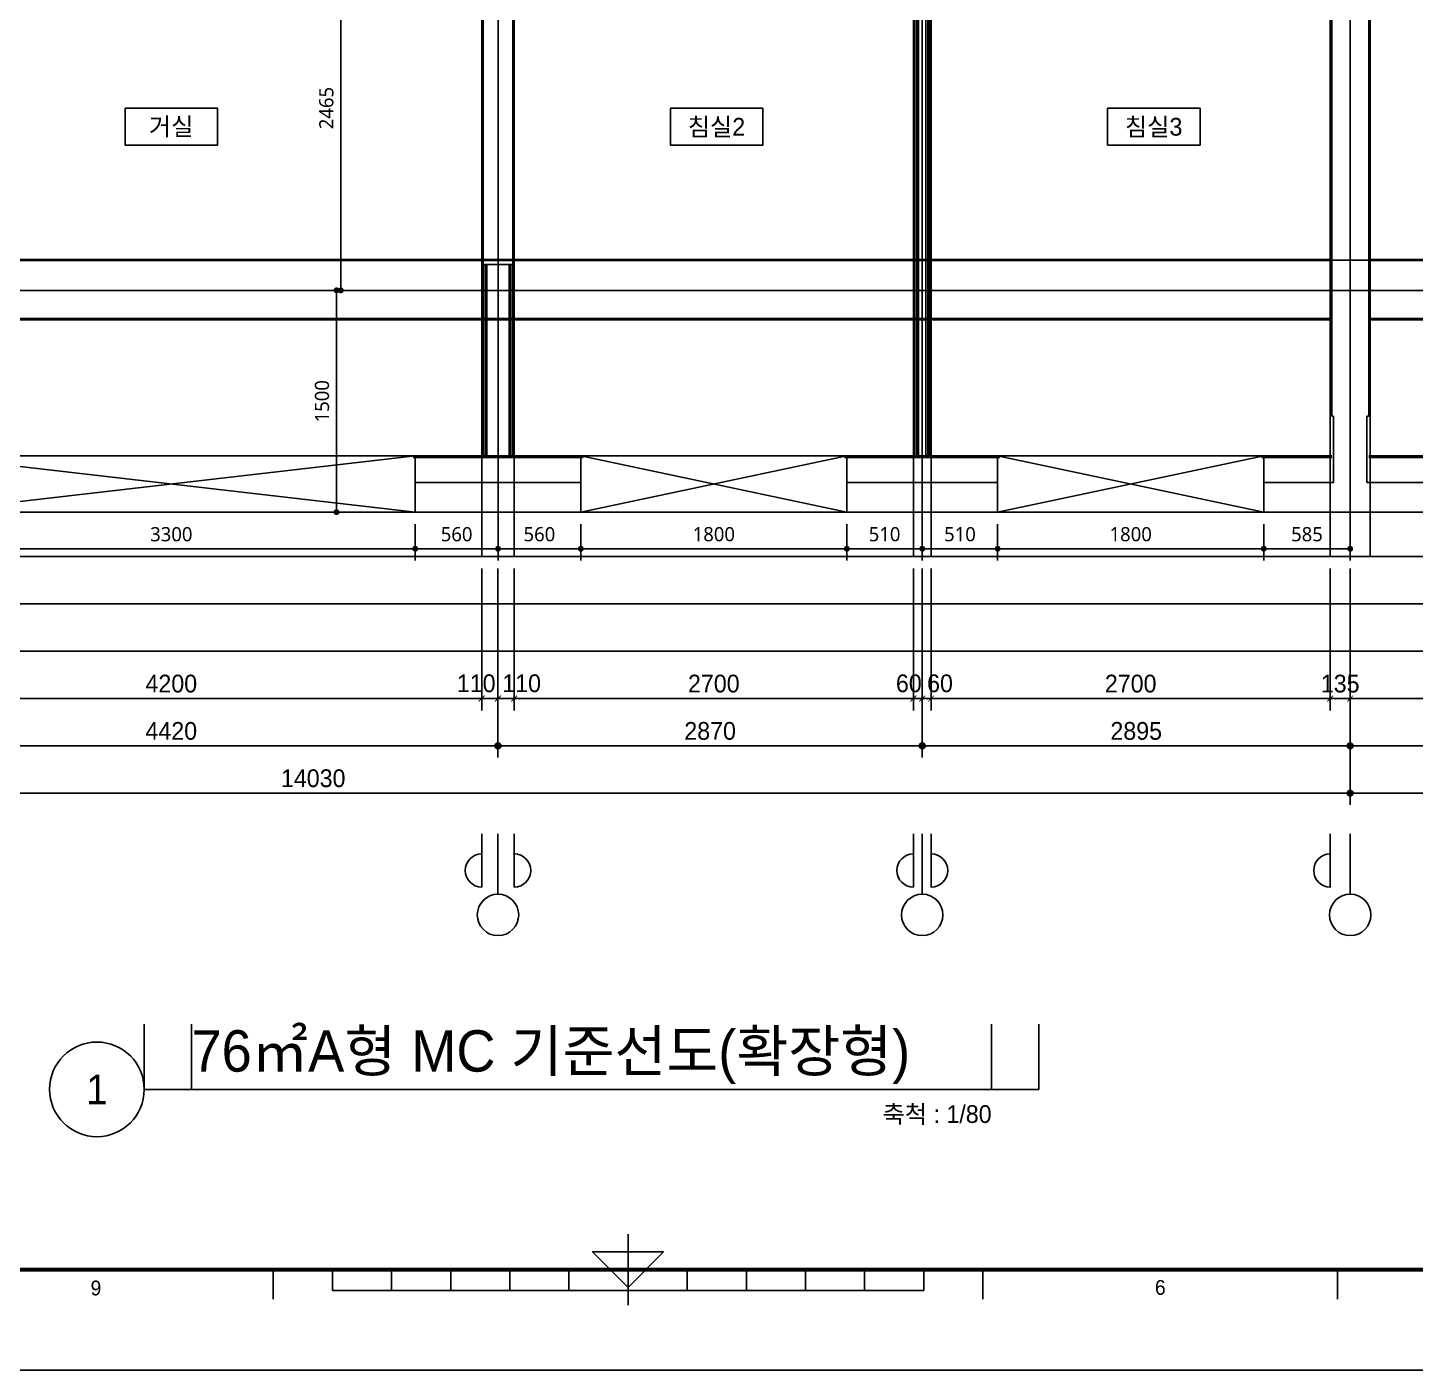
# Model space of a CAD drawing. Header units: millimetres. Extents: x 0 to 92204, y -190080 to 23760.
# Drawn here: x 62933 to 72319, y 0 to 9078 of the extents above; entities that cross this region are included whole.
import ezdxf
from ezdxf.enums import TextEntityAlignment as Align
from ezdxf.xclip import XClip

# ---------------------------------------------------------------- set-up
doc = ezdxf.new("R2010")
doc.units = ezdxf.units.MM
doc.header["$LTSCALE"] = 100
doc.header["$XCLIPFRAME"] = 0
for name, pattern in [('AUDIT_D_220706163347-0', [0]), ('CEN', [62, 60, -1, 0, -1]), ('HIDDEN', [9.525, 6.35, -3.175])]:
    doc.linetypes.add(name, pattern=pattern)
doc.layers.get('defpoints').update_dxf_attribs({"color": 139})
for name, color, linetype in [('A-치수', 7, 'AUDIT_D_220706163347-0'), ('AA-BORD-FORM', 7, 'Continuous'), ('AA-BORD-TEXT', 3, 'Continuous'), ('AA-XXXX-DIMS', 7, 'Continuous'), ('AA-XXXX-SYMB', 7, 'Continuous'), ('AA-XXXX-TEXT', 3, 'Continuous'), ('CEN_CON', 1, 'CEN'), ('CEN_WALL', 12, 'CEN'), ('CONC', 2, 'Continuous'), ('DIM', 7, 'AUDIT_D_220706163347-0'), ('ELE3_CON', 7, 'Continuous'), ('MC', 135, 'Continuous'), ('WAL_DRY', 7, 'Continuous'), ('실명', 3, 'AUDIT_D_220706163347-0'), ('실명박스', 7, 'AUDIT_D_220706163347-0'), ('창호-open', 4, 'Continuous'), ('확장', 8, 'HIDDEN')]:
    doc.layers.add(name, color=color, linetype=linetype)
doc.layers.add('Defpoint', color=135, linetype='Continuous', plot=False)
doc.styles.add('HAUD01', font='Dotum.ttf')
doc.styles.add('맑은 고딕', font='malgun.ttf')
doc.styles.add('맑은고딕', font='malgun.ttf', dxfattribs={"width": 0.9})
doc.dimstyles.new('DIM_40', dxfattribs={"dimscale": 40, "dimtxt": 3, "dimasz": 1, "dimexe": 2, "dimexo": 2, "dimgap": 1, "dimtad": 1, "dimdec": 0, "dimzin": 0, "dimdsep": 46, "dimtxsty": '맑은고딕', "dimblk1": 'DIMDOT', "dimblk2": 'DIMDOT', "dimsah": 1, "dimcen": 0.09, "dimdle": 2, "dimclrd": 7, "dimclre": 7, "dimclrt": 3, "dimadec": 0, "dimazin": 0, "dimtfac": 1, "dimtdec": 0, "dimtix": 1, "dimtmove": 2, "dimatfit": 3, "dimldrblk": 'DIMDOT', "dimfxl": 2, "dimtolj": 1, "dimtzin": 0, "dimarcsym": 0})
doc.dimstyles.new('MCDIM_40', dxfattribs={"dimscale": 40, "dimtxt": 3, "dimasz": 1, "dimexe": 2, "dimexo": 2, "dimgap": 1, "dimtad": 1, "dimdec": 0, "dimzin": 0, "dimdsep": 46, "dimtxsty": '맑은고딕', "dimblk1": 'ARCHTICK', "dimblk2": 'ARCHTICK', "dimsah": 1, "dimcen": 0.09, "dimdle": 2, "dimclrd": 7, "dimclre": 7, "dimclrt": 3, "dimadec": 0, "dimazin": 0, "dimtfac": 1, "dimtdec": 0, "dimtix": 1, "dimtmove": 2, "dimatfit": 3, "dimldrblk": 'ARCHTICK', "dimfxl": 1, "dimtolj": 1, "dimtzin": 0, "dimarcsym": 0})
doc.dimstyles.new('NDIM40-in', dxfattribs={"dimscale": 40, "dimtxt": 2.4, "dimasz": 1, "dimexe": 2, "dimexo": 2, "dimgap": 1.2, "dimtad": 1, "dimdec": 0, "dimrnd": 0.25, "dimzin": 0, "dimdsep": 46, "dimtxsty": '맑은 고딕', "dimblk": 'DOT', "dimcen": 5, "dimclrd": 256, "dimclre": 256, "dimclrt": 3, "dimadec": 0, "dimazin": 0, "dimtfac": 1, "dimtdec": 0, "dimtix": 1, "dimtmove": 2, "dimatfit": 1, "dimldrblk": 'DIMDOT', "dimfxl": 0, "dimtolj": 1, "dimtzin": 0, "dimarcsym": 0})

# ---------------------------------------------------------------- blocks, each defined once
blk = doc.blocks.new('U-76A(확장)')
at = {"layer": 'CEN_CON'}
for p, q in [((0, -300), (0, 7025)), ((5765, -300), (5765, 4125)), ((0, 0), (14635, 0))]:
    blk.add_line(p, q, dxfattribs=at)
at = {"layer": 'CEN_WALL'}
for p, q in [((2895, -300), (2895, 4125)), ((0, 1500), (10395, 1500))]:
    blk.add_line(p, q, dxfattribs=at)
at = {"layer": 'CONC'}
for p, q in [((5665, 1675), (5665, 4015)), ((5865, 1675), (5865, 4015)), ((125, 650), (125, 3915)), ((5865, 1675), (5665, 1675)), ((112, 650), (112, 200)), ((112, 650), (125, 650)), ((112, 200), (585, 200)), ((585, 200), (585, 0)), ((2385, 200), (3405, 200)), ((2385, 200), (2385, 0)), ((3405, 200), (3405, 0)), ((5205, 200), (6325, 200)), ((5205, 200), (5205, 0)), ((6325, 200), (6325, 0)), ((0, 0), (585, 0)), ((2385, 0), (3405, 0)), ((5205, 0), (6325, 0))]:
    blk.add_line(p, q, dxfattribs=at)
at = {"layer": 'ELE3_CON'}
for p, q in [((2385, 0), (585, 0)), ((5205, 0), (3405, 0)), ((9625, 0), (6325, 0))]:
    blk.add_line(p, q, dxfattribs=at)
at = {"layer": 'MC'}
for p, q in [((135, -300), (135, 4265)), ((2835, -300), (2835, 4125)), ((2955, -300), (2955, 4125)), ((5655, -300), (5655, 4125)), ((5875, -300), (5875, 4125)), ((0, 1705), (10395, 1705))]:
    blk.add_line(p, q, dxfattribs=at)
at = {"layer": 'WAL_DRY'}
for p, q in [((2845, 380), (2845, 4015)), ((2857.5, 380), (2857.5, 4002.5)), ((2870, 380), (2870, 3990)), ((2920, 380), (2920, 3990)), ((2932.5, 380), (2932.5, 4002.5)), ((2945, 380), (2945, 4015)), ((5665, 380), (5665, 1675)), ((5677.5, 380), (5677.5, 1675)), ((5690, 380), (5690, 1675)), ((5840, 380), (5840, 1675)), ((5852.5, 380), (5852.5, 1675)), ((5865, 380), (5865, 1675)), ((125, 380), (600, 380)), ((2370, 380), (3420, 380)), ((5190, 380), (6340, 380)), ((125, 370), (600, 370)), ((2370, 370), (3420, 370)), ((5190, 370), (6340, 370))]:
    blk.add_line(p, q, dxfattribs=at)
at = {"layer": '확장', "ltscale": 0.5, "const_width": 20, "flags": 128}
for points in [[(10085, 1705), (135, 1705)], [(10085, 1305), (135, 1305)]]:
    blk.add_lwpolyline(points, dxfattribs=at)
blk = doc.blocks.new('U-76A(확장)1')
at = {"layer": 'CEN_CON'}
for p, q in [((0, -300), (0, 7025)), ((0, 0), (14635, 0))]:
    blk.add_line(p, q, dxfattribs=at)
at = {"layer": 'CEN_WALL'}
blk.add_line((0, 1500), (10395, 1500), dxfattribs=at)
at = {"layer": 'CONC'}
for p, q in [((125, 650), (125, 3915)), ((112, 650), (112, 200)), ((112, 650), (125, 650)), ((112, 200), (585, 200)), ((0, 0), (585, 0))]:
    blk.add_line(p, q, dxfattribs=at)
at = {"layer": 'MC'}
for p, q in [((135, -300), (135, 4265)), ((0, 1705), (10395, 1705))]:
    blk.add_line(p, q, dxfattribs=at)
at = {"layer": 'WAL_DRY'}
for p, q in [((125, 380), (600, 380)), ((125, 370), (600, 370))]:
    blk.add_line(p, q, dxfattribs=at)
at = {"layer": '확장', "ltscale": 0.5, "const_width": 20, "flags": 128}
for points in [[(10085, 1705), (135, 1705)], [(10085, 1305), (135, 1305)]]:
    blk.add_lwpolyline(points, dxfattribs=at)
blk = doc.blocks.new('DIMDOT')
at = {"layer": 'AA-XXXX-DIMS'}
for p, q in [((-1.5, 0), (1.5, 0)), ((0, -1.5), (0, 1.5))]:
    blk.add_line(p, q, dxfattribs=at)
for radius in [0.5, 0.25]:
    blk.add_circle((0, 0), radius, dxfattribs=at)
blk = doc.blocks.new('*D2886')
at = {"layer": 'defpoints', "color": 0, "transparency": 16777216}
for p in [(7695, -18257.9), (21725, -18257.9), (21725, -19857.9)]:
    blk.add_point(p, dxfattribs=at)
at = {"layer": 'DIM', "color": 7, "lineweight": -2, "transparency": 16777216}
for p, q in [((7695, -18337.9), (7695, -19937.9)), ((21725, -18337.9), (21725, -19937.9)), ((7735, -19857.9), (21685, -19857.9))]:
    blk.add_line(p, q, dxfattribs=at)
at = {"layer": 'DIM', "color": 7, "lineweight": -2, "transparency": 16777216, "xscale": 40, "yscale": 40, "zscale": 40, "rotation": 180}
blk.add_blockref('DIMDOT', (7695, -19857.9), dxfattribs=at)
at = {"layer": 'DIM', "color": 7, "lineweight": -2, "transparency": 16777216, "xscale": 40, "yscale": 40, "zscale": 40}
blk.add_blockref('DIMDOT', (21725, -19857.9), dxfattribs=at)
at = {"layer": 'DIM', "color": 3, "transparency": 16777216, "insert": (14710, -19757.8), "char_height": 120, "attachment_point": 5, "style": 'HAUD01'}
blk.add_mtext('\\A1;14030', dxfattribs=at)
blk = doc.blocks.new('*D2888')
at = {"layer": 'defpoints', "color": 0, "transparency": 16777216}
for p in [(11540, -18257.9), (15960, -18257.9), (15960, -19537.9)]:
    blk.add_point(p, dxfattribs=at)
at = {"layer": 'DIM', "color": 7, "lineweight": -2, "transparency": 16777216}
for p, q in [((11540, -18337.9), (11540, -19617.9)), ((15960, -18337.9), (15960, -19617.9)), ((11580, -19537.9), (15920, -19537.9))]:
    blk.add_line(p, q, dxfattribs=at)
at = {"layer": 'DIM', "color": 7, "lineweight": -2, "transparency": 16777216, "xscale": 40, "yscale": 40, "zscale": 40, "rotation": 180}
blk.add_blockref('DIMDOT', (11540, -19537.9), dxfattribs=at)
at = {"layer": 'DIM', "color": 7, "lineweight": -2, "transparency": 16777216, "xscale": 40, "yscale": 40, "zscale": 40}
blk.add_blockref('DIMDOT', (15960, -19537.9), dxfattribs=at)
at = {"layer": 'DIM', "color": 3, "transparency": 16777216, "insert": (13750, -19437.8), "char_height": 120, "attachment_point": 5, "style": 'HAUD01'}
blk.add_mtext('\\A1;4420', dxfattribs=at)
blk = doc.blocks.new('*D2889')
at = {"layer": 'defpoints', "color": 0, "transparency": 16777216}
for p in [(15960, -18257.9), (18830, -18257.9), (18830, -19537.9)]:
    blk.add_point(p, dxfattribs=at)
at = {"layer": 'DIM', "color": 7, "lineweight": -2, "transparency": 16777216}
for p, q in [((15960, -18337.9), (15960, -19617.9)), ((18830, -18337.9), (18830, -19617.9)), ((16000, -19537.9), (18790, -19537.9))]:
    blk.add_line(p, q, dxfattribs=at)
at = {"layer": 'DIM', "color": 7, "lineweight": -2, "transparency": 16777216, "xscale": 40, "yscale": 40, "zscale": 40, "rotation": 180}
blk.add_blockref('DIMDOT', (15960, -19537.9), dxfattribs=at)
at = {"layer": 'DIM', "color": 7, "lineweight": -2, "transparency": 16777216, "xscale": 40, "yscale": 40, "zscale": 40}
blk.add_blockref('DIMDOT', (18830, -19537.9), dxfattribs=at)
at = {"layer": 'DIM', "color": 3, "transparency": 16777216, "insert": (17395, -19437.8), "char_height": 120, "attachment_point": 5, "style": 'HAUD01'}
blk.add_mtext('\\A1;2870', dxfattribs=at)
blk = doc.blocks.new('*D2890')
at = {"layer": 'defpoints', "color": 0, "transparency": 16777216}
for p in [(18830, -18257.9), (21725, -18257.9), (21725, -19537.9)]:
    blk.add_point(p, dxfattribs=at)
at = {"layer": 'DIM', "color": 7, "lineweight": -2, "transparency": 16777216}
for p, q in [((18830, -18337.9), (18830, -19617.9)), ((21725, -18337.9), (21725, -19617.9)), ((18870, -19537.9), (21685, -19537.9))]:
    blk.add_line(p, q, dxfattribs=at)
at = {"layer": 'DIM', "color": 7, "lineweight": -2, "transparency": 16777216, "xscale": 40, "yscale": 40, "zscale": 40, "rotation": 180}
blk.add_blockref('DIMDOT', (18830, -19537.9), dxfattribs=at)
at = {"layer": 'DIM', "color": 7, "lineweight": -2, "transparency": 16777216, "xscale": 40, "yscale": 40, "zscale": 40}
blk.add_blockref('DIMDOT', (21725, -19537.9), dxfattribs=at)
at = {"layer": 'DIM', "color": 3, "transparency": 16777216, "insert": (20277.5, -19437.8), "char_height": 120, "attachment_point": 5, "style": 'HAUD01'}
blk.add_mtext('\\A1;2895', dxfattribs=at)
blk = doc.blocks.new('_ArchTick')
at = {"color": 0, "linetype": 'ByBlock', "const_width": 0.15}
blk.add_lwpolyline([(-0.5, -0.5), (0.5, 0.5)], dxfattribs=at)
blk = doc.blocks.new('*D2895')
at = {"layer": 'defpoints', "color": 0, "transparency": 16777216}
for p in [(11650, -18257.9), (15850, -18257.9), (15850, -19217.9)]:
    blk.add_point(p, dxfattribs=at)
at = {"layer": 'DIM', "color": 7, "lineweight": -2, "transparency": 16777216}
for p, q in [((11650, -18337.9), (11650, -19297.9)), ((15850, -18337.9), (15850, -19297.9)), ((11570, -19217.9), (15930, -19217.9))]:
    blk.add_line(p, q, dxfattribs=at)
at = {"layer": 'DIM', "color": 7, "lineweight": -2, "transparency": 16777216, "xscale": 40, "yscale": 40, "zscale": 40, "rotation": 180}
blk.add_blockref('_ArchTick', (11650, -19217.9), dxfattribs=at)
at = {"layer": 'DIM', "color": 7, "lineweight": -2, "transparency": 16777216, "xscale": 40, "yscale": 40, "zscale": 40}
blk.add_blockref('_ArchTick', (15850, -19217.9), dxfattribs=at)
at = {"layer": 'DIM', "color": 3, "transparency": 16777216, "insert": (13750, -19117.8), "char_height": 120, "attachment_point": 5, "style": 'HAUD01'}
blk.add_mtext('\\A1;4200', dxfattribs=at)
blk = doc.blocks.new('*D2896')
at = {"layer": 'defpoints', "color": 0, "transparency": 16777216}
for p in [(15850, -18257.9), (15960, -18257.9), (15960, -19217.9)]:
    blk.add_point(p, dxfattribs=at)
at = {"layer": 'DIM', "color": 7, "lineweight": -2, "transparency": 16777216}
for p, q in [((15850, -18337.9), (15850, -19297.9)), ((15960, -18337.9), (15960, -19297.9)), ((15770, -19217.9), (16040, -19217.9))]:
    blk.add_line(p, q, dxfattribs=at)
at = {"layer": 'DIM', "color": 7, "lineweight": -2, "transparency": 16777216, "xscale": 40, "yscale": 40, "zscale": 40, "rotation": 180}
blk.add_blockref('_ArchTick', (15850, -19217.9), dxfattribs=at)
at = {"layer": 'DIM', "color": 7, "lineweight": -2, "transparency": 16777216, "xscale": 40, "yscale": 40, "zscale": 40}
blk.add_blockref('_ArchTick', (15960, -19217.9), dxfattribs=at)
at = {"layer": 'DIM', "color": 3, "transparency": 16777216, "insert": (15812.7, -19115.6), "char_height": 120, "attachment_point": 5, "style": 'HAUD01'}
blk.add_mtext('\\A1;110', dxfattribs=at)
blk = doc.blocks.new('*D2897')
at = {"layer": 'defpoints', "color": 0, "transparency": 16777216}
for p in [(15960, -18257.9), (16070, -18257.9), (16070, -19217.9)]:
    blk.add_point(p, dxfattribs=at)
at = {"layer": 'DIM', "color": 7, "lineweight": -2, "transparency": 16777216}
for p, q in [((15960, -18337.9), (15960, -19297.9)), ((16070, -18337.9), (16070, -19297.9)), ((15880, -19217.9), (16150, -19217.9))]:
    blk.add_line(p, q, dxfattribs=at)
at = {"layer": 'DIM', "color": 7, "lineweight": -2, "transparency": 16777216, "xscale": 40, "yscale": 40, "zscale": 40, "rotation": 180}
blk.add_blockref('_ArchTick', (15960, -19217.9), dxfattribs=at)
at = {"layer": 'DIM', "color": 7, "lineweight": -2, "transparency": 16777216, "xscale": 40, "yscale": 40, "zscale": 40}
blk.add_blockref('_ArchTick', (16070, -19217.9), dxfattribs=at)
at = {"layer": 'DIM', "color": 3, "transparency": 16777216, "insert": (16120.1, -19115.6), "char_height": 120, "attachment_point": 5, "style": 'HAUD01'}
blk.add_mtext('\\A1;110', dxfattribs=at)
blk = doc.blocks.new('*D2898')
at = {"layer": 'defpoints', "color": 0, "transparency": 16777216}
for p in [(16070, -18257.9), (18770, -18257.9), (18770, -19217.9)]:
    blk.add_point(p, dxfattribs=at)
at = {"layer": 'DIM', "color": 7, "lineweight": -2, "transparency": 16777216}
for p, q in [((16070, -18337.9), (16070, -19297.9)), ((18770, -18337.9), (18770, -19297.9)), ((15990, -19217.9), (18850, -19217.9))]:
    blk.add_line(p, q, dxfattribs=at)
at = {"layer": 'DIM', "color": 7, "lineweight": -2, "transparency": 16777216, "xscale": 40, "yscale": 40, "zscale": 40, "rotation": 180}
blk.add_blockref('_ArchTick', (16070, -19217.9), dxfattribs=at)
at = {"layer": 'DIM', "color": 7, "lineweight": -2, "transparency": 16777216, "xscale": 40, "yscale": 40, "zscale": 40}
blk.add_blockref('_ArchTick', (18770, -19217.9), dxfattribs=at)
at = {"layer": 'DIM', "color": 3, "transparency": 16777216, "insert": (17420, -19117.8), "char_height": 120, "attachment_point": 5, "style": 'HAUD01'}
blk.add_mtext('\\A1;2700', dxfattribs=at)
blk = doc.blocks.new('*D2899')
at = {"layer": 'defpoints', "color": 0, "transparency": 16777216}
for p in [(18770, -18257.9), (18830, -18257.9), (18830, -19217.9)]:
    blk.add_point(p, dxfattribs=at)
at = {"layer": 'DIM', "color": 7, "lineweight": -2, "transparency": 16777216}
for p, q in [((18770, -18337.9), (18770, -19297.9)), ((18830, -18337.9), (18830, -19297.9)), ((18770, -19217.9), (18730, -19217.9)), ((18770, -19217.9), (18830, -19217.9)), ((18830, -19217.9), (18870, -19217.9))]:
    blk.add_line(p, q, dxfattribs=at)
at = {"layer": 'DIM', "color": 7, "lineweight": -2, "transparency": 16777216, "xscale": 40, "yscale": 40, "zscale": 40}
blk.add_blockref('_ArchTick', (18770, -19217.9), dxfattribs=at)
at = {"layer": 'DIM', "color": 7, "lineweight": -2, "transparency": 16777216, "xscale": 40, "yscale": 40, "zscale": 40, "rotation": 180}
blk.add_blockref('_ArchTick', (18830, -19217.9), dxfattribs=at)
at = {"layer": 'DIM', "color": 3, "transparency": 16777216, "insert": (18739.3, -19115.9), "char_height": 120, "attachment_point": 5, "style": 'HAUD01'}
blk.add_mtext('\\A1;60', dxfattribs=at)
blk = doc.blocks.new('*D2900')
at = {"layer": 'defpoints', "color": 0, "transparency": 16777216}
for p in [(18830, -18257.9), (18890, -18257.9), (18890, -19217.9)]:
    blk.add_point(p, dxfattribs=at)
at = {"layer": 'DIM', "color": 7, "lineweight": -2, "transparency": 16777216}
for p, q in [((18830, -18337.9), (18830, -19297.9)), ((18890, -18337.9), (18890, -19297.9)), ((18830, -19217.9), (18790, -19217.9)), ((18830, -19217.9), (18890, -19217.9)), ((18890, -19217.9), (18930, -19217.9))]:
    blk.add_line(p, q, dxfattribs=at)
at = {"layer": 'DIM', "color": 7, "lineweight": -2, "transparency": 16777216, "xscale": 40, "yscale": 40, "zscale": 40}
blk.add_blockref('_ArchTick', (18830, -19217.9), dxfattribs=at)
at = {"layer": 'DIM', "color": 7, "lineweight": -2, "transparency": 16777216, "xscale": 40, "yscale": 40, "zscale": 40, "rotation": 180}
blk.add_blockref('_ArchTick', (18890, -19217.9), dxfattribs=at)
at = {"layer": 'DIM', "color": 3, "transparency": 16777216, "insert": (18950.1, -19115.9), "char_height": 120, "attachment_point": 5, "style": 'HAUD01'}
blk.add_mtext('\\A1;60', dxfattribs=at)
blk = doc.blocks.new('*D2901')
at = {"layer": 'defpoints', "color": 0, "transparency": 16777216}
for p in [(18890, -18257.9), (21590, -18257.9), (21590, -19217.9)]:
    blk.add_point(p, dxfattribs=at)
at = {"layer": 'DIM', "color": 7, "lineweight": -2, "transparency": 16777216}
for p, q in [((18890, -18337.9), (18890, -19297.9)), ((21590, -18337.9), (21590, -19297.9)), ((18810, -19217.9), (21670, -19217.9))]:
    blk.add_line(p, q, dxfattribs=at)
at = {"layer": 'DIM', "color": 7, "lineweight": -2, "transparency": 16777216, "xscale": 40, "yscale": 40, "zscale": 40, "rotation": 180}
blk.add_blockref('_ArchTick', (18890, -19217.9), dxfattribs=at)
at = {"layer": 'DIM', "color": 7, "lineweight": -2, "transparency": 16777216, "xscale": 40, "yscale": 40, "zscale": 40}
blk.add_blockref('_ArchTick', (21590, -19217.9), dxfattribs=at)
at = {"layer": 'DIM', "color": 3, "transparency": 16777216, "insert": (20240, -19117.8), "char_height": 120, "attachment_point": 5, "style": 'HAUD01'}
blk.add_mtext('\\A1;2700', dxfattribs=at)
blk = doc.blocks.new('*D2902')
at = {"layer": 'defpoints', "color": 0, "transparency": 16777216}
for p in [(21590, -18257.9), (21725, -18257.9), (21725, -19217.9)]:
    blk.add_point(p, dxfattribs=at)
at = {"layer": 'DIM', "color": 7, "lineweight": -2, "transparency": 16777216}
for p, q in [((21590, -18337.9), (21590, -19297.9)), ((21725, -18337.9), (21725, -19297.9)), ((21590, -19217.9), (21550, -19217.9)), ((21590, -19217.9), (21725, -19217.9)), ((21725, -19217.9), (21765, -19217.9))]:
    blk.add_line(p, q, dxfattribs=at)
at = {"layer": 'DIM', "color": 7, "lineweight": -2, "transparency": 16777216, "xscale": 40, "yscale": 40, "zscale": 40}
blk.add_blockref('_ArchTick', (21590, -19217.9), dxfattribs=at)
at = {"layer": 'DIM', "color": 7, "lineweight": -2, "transparency": 16777216, "xscale": 40, "yscale": 40, "zscale": 40, "rotation": 180}
blk.add_blockref('_ArchTick', (21725, -19217.9), dxfattribs=at)
at = {"layer": 'DIM', "color": 3, "transparency": 16777216, "insert": (21657.5, -19117.8), "char_height": 120, "attachment_point": 5, "style": 'HAUD01'}
blk.add_mtext('\\A1;135', dxfattribs=at)
blk = doc.blocks.new('중심')
at = {"layer": 'DIM'}
blk.add_line((-350, 0), (0, 0), dxfattribs=at)
blk.add_circle((-470, 0), 120, dxfattribs=at)
blk = doc.blocks.new('XR-FORM 청주월명')
at = {"layer": 'AA-BORD-FORM', "color": 2}
for p, q in [((421, 23), (421, 11)), ((361, 17), (361, 12)), ((371, 17), (371, 13.5)), ((381, 17), (381, 13.5)), ((391, 17), (391, 13.5)), ((401, 17), (401, 13.5)), ((411, 17), (411, 13.5)), ((431, 17), (431, 13.5)), ((441, 17), (441, 13.5)), ((451, 17), (451, 13.5)), ((461, 17), (461, 13.5)), ((471, 17), (471, 13.5)), ((481, 17), (481, 12)), ((541, 17), (541, 12)), ((371, 13.5), (471, 13.5))]:
    blk.add_line(p, q, dxfattribs=at)
at = {"layer": 'AA-BORD-FORM', "color": 1}
blk.add_lwpolyline([(0, 0), (841, 0), (841, 594), (0, 594)], close=True, dxfattribs=at)
at = {"layer": 'AA-BORD-FORM', "color": 2, "const_width": 0.682}
blk.add_lwpolyline([(21, 17), (21, 577), (821, 577), (821, 17)], close=True, dxfattribs=at)
at = {"layer": 'AA-BORD-FORM', "color": 2}
blk.add_lwpolyline([(427, 20), (421, 14), (415, 20)], close=True, dxfattribs=at)
at = {"layer": 'AA-BORD-TEXT', "color": 7, "style": 'HAUD01'}
for s, p in [('9', (331, 13.9)), ('6', (511, 13.99))]:
    blk.add_text(s, height=2.5, dxfattribs=at).set_placement(p, align=Align.MIDDLE_CENTER)
blk = doc.blocks.new('_Dot')
at = {"color": 0, "linetype": 'ByBlock', "lineweight": -2}
blk.add_line((-0.5, 0), (-1, 0), dxfattribs=at)
at = {"color": 0, "linetype": 'ByBlock', "const_width": 0.5}
blk.add_lwpolyline([(-0.25, 0, 1), (0.25, 0, 1)], format="xyb", close=True, dxfattribs=at)
blk = doc.blocks.new('*D167')
at = {"layer": 'defpoints', "color": 0, "transparency": 16777216}
for p in [(62254, 5802.1), (65554, 5802.1), (65554, 5554.8)]:
    blk.add_point(p, dxfattribs=at)
at = {"layer": 'DIM', "lineweight": -2, "transparency": 16777216}
for p, q in [((62254, 5722.1), (62254, 5474.8)), ((65554, 5722.1), (65554, 5474.8)), ((62294, 5554.8), (65514, 5554.8))]:
    blk.add_line(p, q, dxfattribs=at)
at = {"layer": 'DIM', "lineweight": -2, "transparency": 16777216, "xscale": 40, "yscale": 40, "zscale": 40}
for p, rotation in [((62254, 5554.8), 179.9999999999417), ((65554, 5554.8), 359.9999999999417)]:
    blk.add_blockref('_Dot', p, dxfattribs=dict(at, rotation=rotation))
at = {"layer": 'DIM', "color": 3, "transparency": 16777216, "insert": (63904, 5652.4), "char_height": 96, "attachment_point": 5, "style": '맑은 고딕'}
blk.add_mtext('\\A1;3300', dxfattribs=at)
blk = doc.blocks.new('*D168')
at = {"layer": 'defpoints', "color": 0, "transparency": 16777216}
for p in [(65554, 5802.1), (66114, 5802.1), (66114, 5554.8)]:
    blk.add_point(p, dxfattribs=at)
at = {"layer": 'DIM', "lineweight": -2, "transparency": 16777216}
for p, q in [((65554, 5722.1), (65554, 5474.8)), ((66114, 5722.1), (66114, 5474.8)), ((65594, 5554.8), (66074, 5554.8))]:
    blk.add_line(p, q, dxfattribs=at)
at = {"layer": 'DIM', "lineweight": -2, "transparency": 16777216, "xscale": 40, "yscale": 40, "zscale": 40}
for p, rotation in [((65554, 5554.8), 179.9999999999417), ((66114, 5554.8), 359.9999999999417)]:
    blk.add_blockref('_Dot', p, dxfattribs=dict(at, rotation=rotation))
at = {"layer": 'DIM', "color": 3, "transparency": 16777216, "insert": (65834, 5652.4), "char_height": 96, "attachment_point": 5, "style": '맑은 고딕'}
blk.add_mtext('\\A1;560', dxfattribs=at)
blk = doc.blocks.new('*D169')
at = {"layer": 'defpoints', "color": 0, "transparency": 16777216}
for p in [(66114, 5802.1), (66674, 5802.1), (66674, 5554.8)]:
    blk.add_point(p, dxfattribs=at)
at = {"layer": 'DIM', "lineweight": -2, "transparency": 16777216}
for p, q in [((66114, 5722.1), (66114, 5474.8)), ((66674, 5722.1), (66674, 5474.8)), ((66154, 5554.8), (66634, 5554.8))]:
    blk.add_line(p, q, dxfattribs=at)
at = {"layer": 'DIM', "lineweight": -2, "transparency": 16777216, "xscale": 40, "yscale": 40, "zscale": 40}
for p, rotation in [((66114, 5554.8), 179.9999999999417), ((66674, 5554.8), 359.9999999999417)]:
    blk.add_blockref('_Dot', p, dxfattribs=dict(at, rotation=rotation))
at = {"layer": 'DIM', "color": 3, "transparency": 16777216, "insert": (66394, 5652.4), "char_height": 96, "attachment_point": 5, "style": '맑은 고딕'}
blk.add_mtext('\\A1;560', dxfattribs=at)
blk = doc.blocks.new('*D170')
at = {"layer": 'defpoints', "color": 0, "transparency": 16777216}
for p in [(66674, 5802.1), (68474, 5802.1), (68474, 5554.8)]:
    blk.add_point(p, dxfattribs=at)
at = {"layer": 'DIM', "lineweight": -2, "transparency": 16777216}
for p, q in [((66674, 5722.1), (66674, 5474.8)), ((68474, 5722.1), (68474, 5474.8)), ((66714, 5554.8), (68434, 5554.8))]:
    blk.add_line(p, q, dxfattribs=at)
at = {"layer": 'DIM', "lineweight": -2, "transparency": 16777216, "xscale": 40, "yscale": 40, "zscale": 40}
for p, rotation in [((66674, 5554.8), 179.9999999999417), ((68474, 5554.8), 359.9999999999417)]:
    blk.add_blockref('_Dot', p, dxfattribs=dict(at, rotation=rotation))
at = {"layer": 'DIM', "color": 3, "transparency": 16777216, "insert": (67574, 5652.7), "char_height": 96, "attachment_point": 5, "style": '맑은 고딕'}
blk.add_mtext('\\A1;1800', dxfattribs=at)
blk = doc.blocks.new('*D171')
at = {"layer": 'defpoints', "color": 0, "transparency": 16777216}
for p in [(68474, 5802.1), (68984, 5802.1), (68984, 5554.8)]:
    blk.add_point(p, dxfattribs=at)
at = {"layer": 'DIM', "lineweight": -2, "transparency": 16777216}
for p, q in [((68474, 5722.1), (68474, 5474.8)), ((68984, 5722.1), (68984, 5474.8)), ((68514, 5554.8), (68944, 5554.8))]:
    blk.add_line(p, q, dxfattribs=at)
at = {"layer": 'DIM', "lineweight": -2, "transparency": 16777216, "xscale": 40, "yscale": 40, "zscale": 40}
for p, rotation in [((68474, 5554.8), 179.9999999999417), ((68984, 5554.8), 359.9999999999417)]:
    blk.add_blockref('_Dot', p, dxfattribs=dict(at, rotation=rotation))
at = {"layer": 'DIM', "color": 3, "transparency": 16777216, "insert": (68729, 5652.7), "char_height": 96, "attachment_point": 5, "style": '맑은 고딕'}
blk.add_mtext('\\A1;510', dxfattribs=at)
blk = doc.blocks.new('*D172')
at = {"layer": 'defpoints', "color": 0, "transparency": 16777216}
for p in [(68984, 5802.1), (69494, 5802.1), (69494, 5554.8)]:
    blk.add_point(p, dxfattribs=at)
at = {"layer": 'DIM', "lineweight": -2, "transparency": 16777216}
for p, q in [((68984, 5722.1), (68984, 5474.8)), ((69494, 5722.1), (69494, 5474.8)), ((69024, 5554.8), (69454, 5554.8))]:
    blk.add_line(p, q, dxfattribs=at)
at = {"layer": 'DIM', "lineweight": -2, "transparency": 16777216, "xscale": 40, "yscale": 40, "zscale": 40}
for p, rotation in [((68984, 5554.8), 179.9999999999417), ((69494, 5554.8), 359.9999999999417)]:
    blk.add_blockref('_Dot', p, dxfattribs=dict(at, rotation=rotation))
at = {"layer": 'DIM', "color": 3, "transparency": 16777216, "insert": (69239, 5652.7), "char_height": 96, "attachment_point": 5, "style": '맑은 고딕'}
blk.add_mtext('\\A1;510', dxfattribs=at)
blk = doc.blocks.new('*D173')
at = {"layer": 'defpoints', "color": 0, "transparency": 16777216}
for p in [(69494, 5802.1), (71294, 5802.1), (71294, 5554.8)]:
    blk.add_point(p, dxfattribs=at)
at = {"layer": 'DIM', "lineweight": -2, "transparency": 16777216}
for p, q in [((69494, 5722.1), (69494, 5474.8)), ((71294, 5722.1), (71294, 5474.8)), ((69534, 5554.8), (71254, 5554.8))]:
    blk.add_line(p, q, dxfattribs=at)
at = {"layer": 'DIM', "lineweight": -2, "transparency": 16777216, "xscale": 40, "yscale": 40, "zscale": 40}
for p, rotation in [((69494, 5554.8), 179.9999999999417), ((71294, 5554.8), 359.9999999999417)]:
    blk.add_blockref('_Dot', p, dxfattribs=dict(at, rotation=rotation))
at = {"layer": 'DIM', "color": 3, "transparency": 16777216, "insert": (70394, 5652.7), "char_height": 96, "attachment_point": 5, "style": '맑은 고딕'}
blk.add_mtext('\\A1;1800', dxfattribs=at)
blk = doc.blocks.new('*D174')
at = {"layer": 'defpoints', "color": 0, "transparency": 16777216}
for p in [(71294, 5802.1), (71879, 5802.1), (71879, 5554.8)]:
    blk.add_point(p, dxfattribs=at)
at = {"layer": 'DIM', "lineweight": -2, "transparency": 16777216}
for p, q in [((71294, 5722.1), (71294, 5474.8)), ((71879, 5722.1), (71879, 5474.8)), ((71334, 5554.8), (71839, 5554.8))]:
    blk.add_line(p, q, dxfattribs=at)
at = {"layer": 'DIM', "lineweight": -2, "transparency": 16777216, "xscale": 40, "yscale": 40, "zscale": 40}
for p, rotation in [((71294, 5554.8), 179.9999999999417), ((71879, 5554.8), 359.9999999999417)]:
    blk.add_blockref('_Dot', p, dxfattribs=dict(at, rotation=rotation))
at = {"layer": 'DIM', "color": 3, "transparency": 16777216, "insert": (71586.5, 5652.4), "char_height": 96, "attachment_point": 5, "style": '맑은 고딕'}
blk.add_mtext('\\A1;585', dxfattribs=at)
blk = doc.blocks.new('*D133')
at = {"layer": 'defpoints', "color": 0, "transparency": 16777216}
for p in [(65050.7, 9767.1), (66004, 9767.1), (66004, 7302.1)]:
    blk.add_point(p, dxfattribs=at)
at = {"layer": 'DIM', "lineweight": -2, "transparency": 16777216}
for p, q in [((65924, 9767.1), (64970.7, 9767.1)), ((65050.7, 7342.1), (65050.7, 9727.1)), ((65924, 7302.1), (64970.7, 7302.1))]:
    blk.add_line(p, q, dxfattribs=at)
at = {"layer": 'DIM', "lineweight": -2, "transparency": 16777216, "xscale": 40, "yscale": 40, "zscale": 40}
for p, rotation in [((65050.7, 9767.1), 90), ((65050.7, 7302.1), 270)]:
    blk.add_blockref('_Dot', p, dxfattribs=dict(at, rotation=rotation))
at = {"layer": 'DIM', "color": 3, "transparency": 16777216, "insert": (64953.1, 8534.6), "char_height": 96, "attachment_point": 5, "rotation": 90, "style": '맑은 고딕'}
blk.add_mtext('\\A1;2465', dxfattribs=at)
blk = doc.blocks.new('*D215')
at = {"layer": 'defpoints', "color": 0, "transparency": 16777216}
for p in [(65021.6, 7302.1), (66004, 7302.1), (65974.9, 5802.1)]:
    blk.add_point(p, dxfattribs=at)
at = {"layer": 'DIM', "lineweight": -2, "transparency": 16777216}
for p, q in [((65924, 7302.1), (64941.6, 7302.1)), ((65021.6, 5842.1), (65021.6, 7262.1)), ((65894.9, 5802.1), (64941.6, 5802.1))]:
    blk.add_line(p, q, dxfattribs=at)
at = {"layer": 'DIM', "lineweight": -2, "transparency": 16777216, "xscale": 40, "yscale": 40, "zscale": 40}
for p, rotation in [((65021.6, 7302.1), 90), ((65021.6, 5802.1), 270)]:
    blk.add_blockref('_Dot', p, dxfattribs=dict(at, rotation=rotation))
at = {"layer": 'DIM', "color": 3, "transparency": 16777216, "insert": (64923.7, 6552.1), "char_height": 96, "attachment_point": 5, "rotation": 90, "style": '맑은 고딕'}
blk.add_mtext('\\A1;1500', dxfattribs=at)
blk = doc.blocks.new('DIM-1108')
at = {"layer": 'DIM'}
for points in [[(15850, -20269, 1), (15850, -20493), (15850, -20133)], [(16070, -20269, -1), (16070, -20493), (16070, -20133)], [(18770, -20269, 1), (18770, -20493), (18770, -20133)], [(18890, -20269, -1), (18890, -20493), (18890, -20133)], [(21590, -20269, 1), (21590, -20493), (21590, -20133)]]:
    blk.add_lwpolyline(points, format="xyb", dxfattribs=at)
at = {"layer": 'A-치수', "xscale": 1.166666666666675, "yscale": 1.166666666666675, "zscale": 1.166666666666675, "rotation": 90}
for p in [(15960, -20133), (18830, -20133), (21725, -20133)]:
    blk.add_blockref('중심', p, dxfattribs=at)
at = {"layer": 'DIM'}
for base, p1, p2, dimstyle, override, picture, middle in [((21725, -19857.9), (7695, -18257.9), (21725, -18257.9), 'DIM_40', {"dimscale": 40, "dimtxsty": 'HAUD01'}, '*D2886', (14710, -19757.8)), ((15960, -19537.9), (11540, -18257.9), (15960, -18257.9), 'DIM_40', {"dimscale": 40, "dimtxsty": 'HAUD01'}, '*D2888', (13750, -19437.8)), ((15850, -19217.9), (11650, -18257.9), (15850, -18257.9), 'MCDIM_40', {"dimtxsty": 'HAUD01'}, '*D2895', (13750, -19117.8)), ((18830, -19537.9), (15960, -18257.9), (18830, -18257.9), 'DIM_40', {"dimscale": 40, "dimtxsty": 'HAUD01'}, '*D2889', (17395, -19437.8)), ((18770, -19217.9), (16070, -18257.9), (18770, -18257.9), 'MCDIM_40', {"dimtxsty": 'HAUD01'}, '*D2898', (17420, -19117.8)), ((21725, -19537.9), (18830, -18257.9), (21725, -18257.9), 'DIM_40', {"dimscale": 40, "dimtxsty": 'HAUD01'}, '*D2890', (20277.5, -19437.8)), ((21590, -19217.9), (18890, -18257.9), (21590, -18257.9), 'MCDIM_40', {"dimtxsty": 'HAUD01'}, '*D2901', (20240, -19117.8)), ((21725, -19217.9), (21590, -18257.9), (21725, -18257.9), 'MCDIM_40', {"dimtxsty": 'HAUD01'}, '*D2902', (21657.5, -19117.8))]:
    dim = blk.add_linear_dim(base=base, p1=p1, p2=p2, angle=180, dimstyle=dimstyle, override=override, dxfattribs=at)
    dim.commit()
    dim.dimension.update_dxf_attribs({"geometry": picture, "text_midpoint": middle})
for base, p1, p2, picture, middle in [((15960, -19217.9), (15850, -18257.9), (15960, -18257.9), '*D2896', (15812.7, -19115.6)), ((16070, -19217.9), (15960, -18257.9), (16070, -18257.9), '*D2897', (16120.1, -19115.6)), ((18830, -19217.9), (18770, -18257.9), (18830, -18257.9), '*D2899', (18739.3, -19115.9)), ((18890, -19217.9), (18830, -18257.9), (18890, -18257.9), '*D2900', (18950.1, -19115.9))]:
    dim = blk.add_linear_dim(base=base, p1=p1, p2=p2, angle=180, dimstyle='MCDIM_40', override={"dimtxsty": 'HAUD01'}, dxfattribs=at)
    dim.commit()
    dim.dimension.update_dxf_attribs({"geometry": picture, "text_midpoint": middle, "dimtype": 128})

msp = doc.modelspace()

# ---------------------------------------------------------------- linework, layer by layer
at = {"layer": 'AA-XXXX-SYMB', "color": 3}
msp.add_line((63720.5, 1899.1), (69773.1, 1899.1), dxfattribs=at)
msp.add_circle((63400.5, 1899.1), 320, dxfattribs=at)
at = {"layer": 'Defpoint'}
for p, q in [((63720.5, 1899.1), (63720.5, 2339.1)), ((64040.5, 1899.1), (64040.5, 2339.1)), ((69453.1, 1899.1), (69453.1, 2339.1)), ((69773.1, 1899.1), (69773.1, 2339.1))]:
    msp.add_line(p, q, dxfattribs=at)
at = {"layer": 'defpoints'}
for points in [[(74811.1, 20477.1), (55644, 20477.1), (55644, 3902.1), (74811.1, 3902.1)], [(74491.1, 20157.1), (55964, 20157.1), (55964, 4222.1), (74491.1, 4222.1)], [(74171.1, 19837.1), (56284, 19837.1), (56284, 4542.1), (74171.1, 4542.1)], [(73851.1, 19517.1), (56604, 19517.1), (56604, 4862.1), (73851.1, 4862.1)], [(73531.1, 19197.1), (56924, 19197.1), (56924, 5182.1), (73531.1, 5182.1)], [(73211.1, 18877.1), (57244, 18877.1), (57244, 5502.1), (73211.1, 5502.1)]]:
    msp.add_lwpolyline(points, close=True, dxfattribs=at)
at = {"layer": '실명박스'}
for points in [[(63591.3, 8533.9), (63591.3, 8283.9), (64216.6, 8283.9), (64216.6, 8533.9)], [(67280.3, 8533.9), (67280.3, 8283.9), (67905.6, 8283.9), (67905.6, 8533.9)], [(70237.8, 8533.9), (70237.8, 8283.9), (70863.1, 8283.9), (70863.1, 8533.9)]]:
    msp.add_lwpolyline(points, close=True, dxfattribs=at)
at = {"layer": '창호-open'}
for p, q in [((62254, 5802.1), (65554, 6182.1)), ((62254, 6182.1), (65554, 5802.1)), ((66674, 5802.1), (68474, 6182.1)), ((66674, 6182.1), (68474, 5802.1)), ((69494, 5802.1), (71294, 6182.1)), ((69494, 6182.1), (71294, 5802.1))]:
    msp.add_line(p, q, dxfattribs=at)
for points in [[(62254, 6182.1), (65554, 6182.1), (65554, 5802.1), (62254, 5802.1)], [(66674, 6182.1), (68474, 6182.1), (68474, 5802.1), (66674, 5802.1)], [(69494, 6182.1), (71294, 6182.1), (71294, 5802.1), (69494, 5802.1)]]:
    msp.add_lwpolyline(points, close=True, dxfattribs=at)

# ---------------------------------------------------------------- block references
at = {"xscale": 40, "yscale": 40, "zscale": 40}
msp.add_blockref('XR-FORM 청주월명', (50153.9, 0), dxfattribs=at)
msp.add_blockref('DIM-1108', (50153.9, 23760))
ref = msp.add_blockref('U-76A(확장)', (71879, 5802.1), dxfattribs=dict(xscale=-1))
XClip(ref).set_block_clipping_path([(-1332.1523822156, -300), (14635, 13075.0000000001)])
ref = msp.add_blockref('U-76A(확장)1', (71879, 5802.1))
XClip(ref).set_block_clipping_path([(-14635, -300), (1332.1523822156, 13075.0000000001)])

# ---------------------------------------------------------------- texts
at = {"layer": 'AA-XXXX-TEXT', "style": 'HAUD01'}
msp.add_text('76㎡A형 MC 기준선도(확장형)', height=280, dxfattribs=at).set_placement((64040.5, 2019.1))
msp.add_text('1', height=200, dxfattribs=at).set_placement((63400.5, 1899.1), align=Align.MIDDLE_CENTER)
at = {"layer": 'AA-XXXX-TEXT', "insert": (69453.1, 1659.1), "char_height": 120, "attachment_point": 9, "style": 'HAUD01'}
msp.add_mtext('축척 : 1/80', dxfattribs=at)
at = {"layer": '실명', "style": 'HAUD01'}
for s, p in [('거실', (63902.9, 8410.7)), ('침실2', (67591.8, 8410.7)), ('침실3', (70549.3, 8410.7))]:
    msp.add_text(s, height=120, dxfattribs=at).set_placement(p, align=Align.MIDDLE)

# ---------------------------------------------------------------- dimensions: what is measured, and where the dimension line sits
at = {"layer": 'DIM'}
for base, p1, p2, angle, picture, middle in [((65050.7, 9767.1), (66004, 7302.1), (66004, 9767.1), 90, '*D133', (64953.1, 8534.6)), ((65021.6, 7302.1), (65974.9, 5802.1), (66004, 7302.1), 90, '*D215', (64923.7, 6552.1)), ((65554, 5554.8), (62254, 5802.1), (65554, 5802.1), 180, '*D167', (63904, 5652.4)), ((66114, 5554.8), (65554, 5802.1), (66114, 5802.1), 180, '*D168', (65834, 5652.4)), ((66674, 5554.8), (66114, 5802.1), (66674, 5802.1), 180, '*D169', (66394, 5652.4)), ((68474, 5554.8), (66674, 5802.1), (68474, 5802.1), 180, '*D170', (67574, 5652.7)), ((68984, 5554.8), (68474, 5802.1), (68984, 5802.1), 180, '*D171', (68729, 5652.7)), ((69494, 5554.8), (68984, 5802.1), (69494, 5802.1), 180, '*D172', (69239, 5652.7)), ((71294, 5554.8), (69494, 5802.1), (71294, 5802.1), 180, '*D173', (70394, 5652.7)), ((71879, 5554.8), (71294, 5802.1), (71879, 5802.1), 180, '*D174', (71586.5, 5652.4))]:
    dim = msp.add_linear_dim(base=base, p1=p1, p2=p2, angle=angle, dimstyle='NDIM40-in', override={"dimscale": 40}, dxfattribs=at)
    dim.commit()
    dim.dimension.update_dxf_attribs({"geometry": picture, "text_midpoint": middle})

doc.saveas('drawing.dxf')
